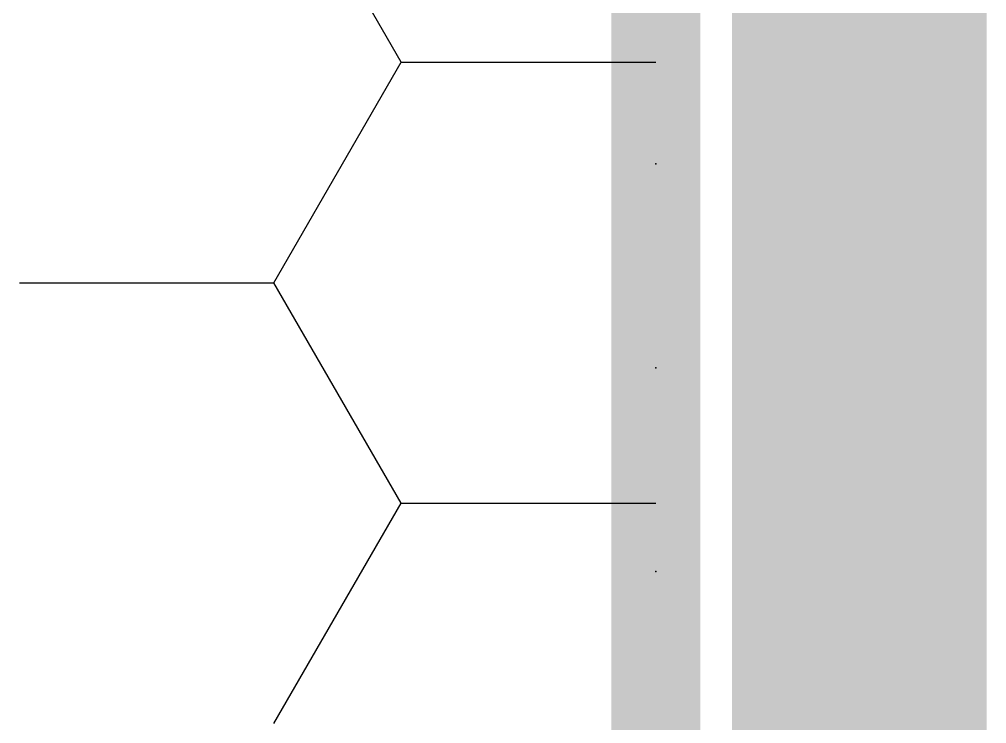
# Model space of a CAD drawing. Extents: x 0 to 21025, y 0 to 14850.
# Drawn here: x 6112.5 to 6207.5, y 5694.1 to 5763.3 of the extents above; entities that cross this region are included whole.
import ezdxf

# ---------------------------------------------------------------- set-up
doc = ezdxf.new("R2010")
doc.units = 0
doc.header["$LTSCALE"] = 175
doc.linetypes.add('GESTRICHELTX2', pattern=[1.5, 1, -0.5])
doc.layers.get('0').update_dxf_attribs({"linetype": 'CONTINUOUS'})
for name, color, linetype in [('BEMASSUNG', 7, 'CONTINUOUS'), ('DAEMMUNG', 4, 'CONTINUOUS'), ('PE-FOLIE', 1, 'GESTRICHELTX2'), ('SCHRAFFUR', 2, 'CONTINUOUS')]:
    doc.layers.add(name, color=color, linetype=linetype)

# ---------------------------------------------------------------- blocks, each defined once
blk = doc.blocks.new('*X38')
at = {"color": 0}
for p, q in [((6149.999969, 5759.068917), (6137.499969, 5780.719552)), ((6137.499991, 5737.418305), (6149.999991, 5759.068941)), ((6150, 5759.06891), (6175, 5759.06891)), ((6175, 5759.068863), (6174.999969, 5759.068917)), ((6174.999991, 5759.068941), (6175, 5759.068957)), ((6112.5, 5737.418275), (6137.5, 5737.418275)), ((6149.999969, 5715.767647), (6137.499969, 5737.418282)), ((6137.499991, 5694.117035), (6149.999991, 5715.76767)), ((6150, 5715.76764), (6175, 5715.76764)), ((6175, 5715.767593), (6174.999969, 5715.767647)), ((6174.999991, 5715.76767), (6175, 5715.767687))]:
    blk.add_line(p, q, dxfattribs=at)

msp = doc.modelspace()

# ---------------------------------------------------------------- linework, layer by layer
at = {"layer": 'BEMASSUNG'}
for p in [(6175, 5749.0709), (6175, 5729.0709), (6175, 5709.0709)]:
    msp.add_point(p, dxfattribs=at)
at = {"layer": 'DAEMMUNG', "const_width": 8.75}
msp.add_lwpolyline([(6175, 5790), (6175, 5197.5), (6150, 5135), (6135, 4400), (6045, 4325), (5968.4375, 4280)], dxfattribs=at)
at = {"layer": 'PE-FOLIE', "const_width": 25}
msp.add_lwpolyline([(6195, 5790), (6195, 5195), (6170, 5085), (6160, 4380), (6000, 4265), (5375, 4265), (5375, 3275)], dxfattribs=at)

# ---------------------------------------------------------------- block references
at = {"layer": 'SCHRAFFUR'}
msp.add_blockref('*X38', (0, 0), dxfattribs=at)

doc.saveas('drawing.dxf')
